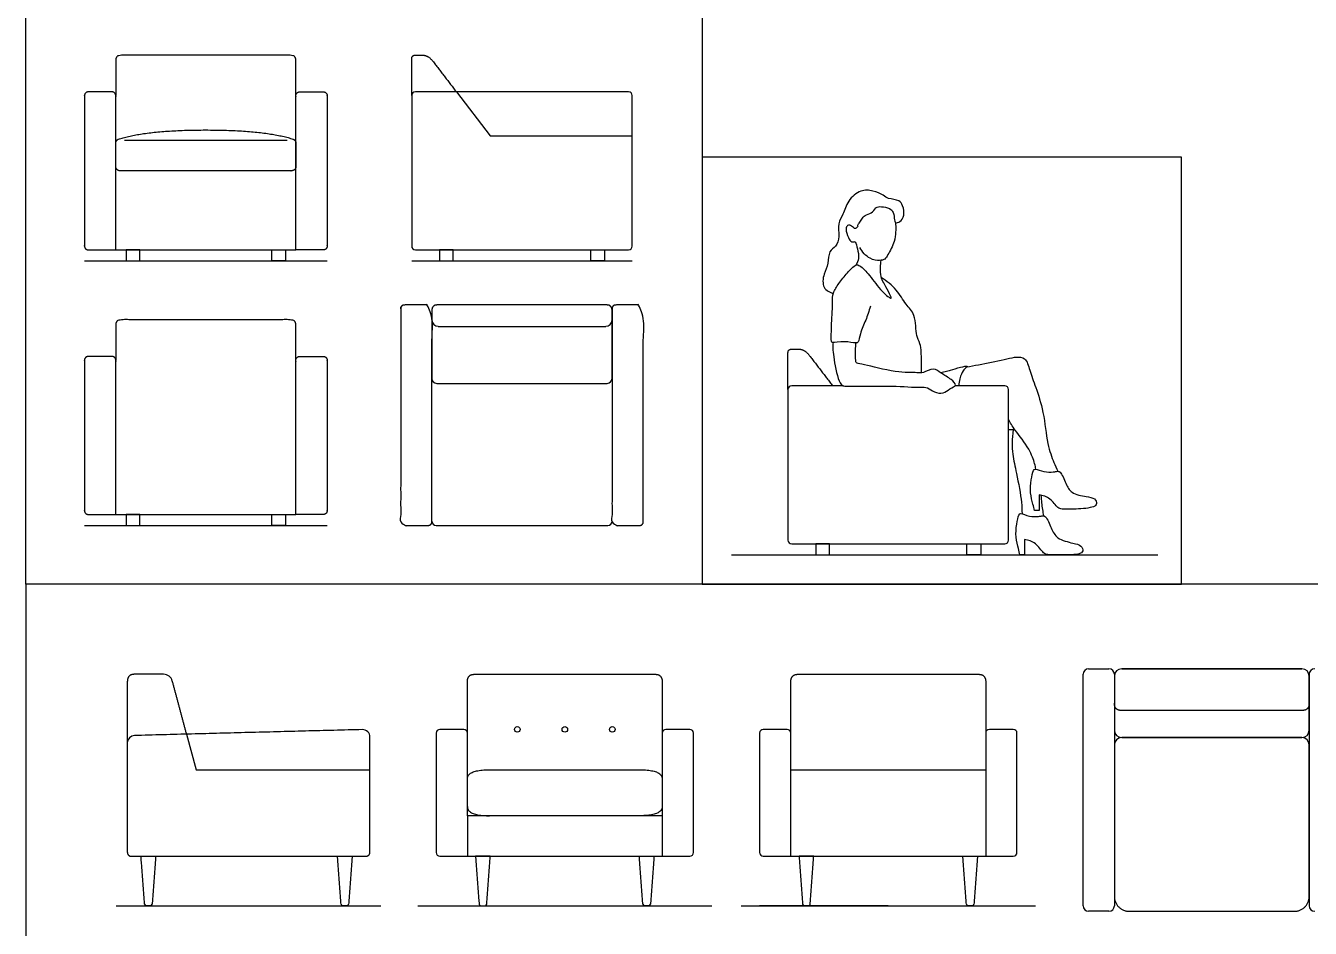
# Model space of a CAD drawing. Header units: millimetres. Extents: x 0 to 36.1, y -0.4 to 14.5.
# Drawn here: x 0.043 to 4.481, y 2.399 to 5.518 of the extents above; entities that cross this region are included whole.
import ezdxf

# ---------------------------------------------------------------- set-up
doc = ezdxf.new("R2010")
doc.units = ezdxf.units.MM
for name, color, linetype, true_color in [('AG-DETAIL-DIAGRAM', 7, 'Continuous', 0xccff66), ('AG-DIAGRAM', 7, 'Continuous', 0xfecc66), ('AG-FURNITURE', 7, 'Continuous', 0x66ccff), ('AG-PEOPLE', 7, 'Continuous', 0xfc6666), ('X-VPRT', 6, 'Continuous', 0xff00ff)]:
    doc.layers.add(name, color=color, linetype=linetype, true_color=true_color)

msp = doc.modelspace()

# ---------------------------------------------------------------- linework, layer by layer
at = {"layer": 'AG-DETAIL-DIAGRAM'}
for points in [[(1.531, 5.2896), (1.6476, 5.1372), (2.1387, 5.1372)], [(0.3841, 5.1223), (0.6655, 5.1223), (0.9468, 5.1223)], [(0.599, 3.0696), (0.632, 2.9464), (1.2325, 2.9464)], [(2.6866, 2.9464), (3.3597, 2.9464)]]:
    msp.add_lwpolyline(points, dxfattribs=at)
at = {"layer": 'AG-DIAGRAM'}
msp.add_line((2.4816, 3.6894), (3.9548, 3.6894), dxfattribs=at)
for points in [[(0.2464, 4.7054), (1.0846, 4.7054)], [(1.3767, 4.7054), (2.1387, 4.7054)], [(0.2464, 3.791), (1.0846, 3.791)], [(0.3562, 2.4765), (1.2706, 2.4765)], [(1.3976, 2.4765), (2.4136, 2.4765)], [(2.5152, 2.4765), (3.5312, 2.4765)], [(3.0232, 2.4765), (2.5787, 2.4765)]]:
    msp.add_lwpolyline(points, dxfattribs=at)
at = {"layer": 'AG-FURNITURE'}
for p, q in [((1.4679, 4.4792), (2.0475, 4.4792)), ((4.1408, 3.1514), (3.8296, 3.1514)), ((4.4519, 3.1514), (4.1408, 3.1514)), ((0.4415, 2.648), (0.4923, 2.648)), ((1.1202, 2.648), (1.171, 2.648)), ((1.648, 2.648), (1.5972, 2.648)), ((2.1631, 2.648), (2.2139, 2.648)), ((2.7656, 2.648), (2.7148, 2.648)), ((3.2807, 2.648), (3.3315, 2.648))]:
    msp.add_line(p, q, dxfattribs=at)
for points in [[(0.3543, 4.7435), (0.6655, 4.7435), (0.9766, 4.7435)], [(0.3543, 3.8291), (0.6655, 3.8291), (0.9766, 3.8291)], [(3.8296, 3.2957), (4.1408, 3.2957), (4.4519, 3.2957)], [(1.5944, 3.2766), (1.9056, 3.2766)], [(1.9056, 3.2766), (2.2167, 3.2766)], [(2.712, 3.2766), (3.0232, 3.2766)], [(3.0232, 3.2766), (3.3343, 3.2766)], [(1.6452, 2.9464), (1.9056, 2.9464)], [(1.9056, 2.9464), (2.1659, 2.9464)], [(1.9056, 2.7877), (1.569, 2.7877)], [(1.569, 2.7877), (1.569, 2.648)], [(2.2421, 2.7877), (1.9056, 2.7877)], [(2.2421, 2.7877), (2.2421, 2.648)], [(2.6866, 2.648), (2.6866, 2.7877)], [(3.3597, 2.7877), (3.3597, 2.648)]]:
    msp.add_lwpolyline(points, dxfattribs=at)
for points in [[(0.3899, 4.7435), (0.3899, 4.7054), (0.4376, 4.7054), (0.4376, 4.7435)], [(0.941, 4.7435), (0.941, 4.7054), (0.8934, 4.7054), (0.8934, 4.7435)], [(1.4726, 4.7435), (1.4726, 4.7054), (1.5202, 4.7054), (1.5202, 4.7435)], [(2.0427, 4.7435), (2.0427, 4.7054), (1.9951, 4.7054), (1.9951, 4.7435)], [(0.3899, 3.8291), (0.3899, 3.791), (0.4376, 3.791), (0.4376, 3.8291)], [(0.941, 3.8291), (0.941, 3.791), (0.8934, 3.791), (0.8934, 3.8291)], [(2.7726, 3.7275), (2.7726, 3.6894), (2.8202, 3.6894), (2.8202, 3.7275)], [(3.3427, 3.7275), (3.3427, 3.6894), (3.2951, 3.6894), (3.2951, 3.7275)]]:
    msp.add_lwpolyline(points, close=True, dxfattribs=at)
for centre in [(1.7415, 3.0861), (1.9056, 3.0861), (2.0696, 3.0861)]:
    msp.add_circle(centre, 0.00953, dxfattribs=at)
for centre, radius, start, end in [((1.3894, 5.2769), 0.0127, 90, 180), ((2.126, 5.2769), 0.0127, 0, 90), ((1.3894, 4.7562), 0.0127, 180, 270), ((2.126, 4.7562), 0.0127, 270, 360), ((1.4679, 4.5006), 0.0213, 180, 270), ((2.0475, 4.5006), 0.0213, 270, 360), ((1.463, 4.2985), 0.0164, 180, 270), ((2.0524, 4.2985), 0.0164, 270, 0), ((2.6894, 4.2609), 0.0127, 90, 180), ((3.426, 4.2609), 0.0127, 0, 90), ((1.461, 3.8055), 0.0145, 180, 270), ((2.0543, 3.8055), 0.0145, 270, 0), ((2.6894, 3.7402), 0.0127, 180, 270), ((3.426, 3.7402), 0.0127, 270, 360), ((3.7153, 3.2766), 0.0191, 90, 180), ((3.7852, 3.2766), 0.0191, 0, 90), ((3.8296, 3.2703), 0.0254, 90, 180), ((4.4519, 3.2703), 0.0254, 0, 90), ((4.4964, 3.2766), 0.0191, 90, 180), ((0.5192, 3.245), 0.0316, 15, 90), ((0.4197, 3.0395), 0.0254, 91.4969, 180), ((1.2071, 3.06), 0.0254, 0, 91.4969), ((1.4738, 3.0734), 0.0127, 90, 180), ((1.5563, 3.0734), 0.0127, 360, 90), ((2.2548, 3.0734), 0.0127, 90, 180), ((2.3374, 3.0734), 0.0127, 0, 90), ((2.5914, 3.0734), 0.0127, 90, 180), ((2.6739, 3.0734), 0.0127, 360, 90), ((3.3724, 3.0734), 0.0127, 90, 180), ((3.455, 3.0734), 0.0127, 0, 90), ((3.8296, 3.0833), 0.0254, 180, 270), ((4.4519, 3.0833), 0.0254, 270, 0), ((3.8296, 3.0325), 0.0254, 90, 180), ((4.4519, 3.0325), 0.0254, 0, 90), ((1.4738, 2.6607), 0.0127, 180, 270), ((2.3374, 2.6607), 0.0127, 270, 0), ((2.5914, 2.6607), 0.0127, 180, 270), ((3.455, 2.6607), 0.0127, 270, 0), ((0.4594, 2.4821), 0.00558, 184.2364, 270), ((0.4745, 2.4821), 0.00558, 270, 355.7636), ((1.1381, 2.4821), 0.00558, 184.2364, 270), ((1.1532, 2.4821), 0.00558, 270, 355.7636), ((1.6151, 2.4821), 0.00558, 184.2364, 270), ((1.6302, 2.4821), 0.00558, 270, 355.7636), ((2.181, 2.4821), 0.00558, 184.2364, 270), ((2.196, 2.4821), 0.00558, 270, 355.7636), ((2.7327, 2.4821), 0.00558, 184.2364, 270), ((2.7478, 2.4821), 0.00558, 270, 355.7636), ((3.2986, 2.4821), 0.00558, 184.2364, 270), ((3.3136, 2.4821), 0.00558, 270, 355.7636), ((3.7153, 2.4765), 0.0191, 180, 270), ((3.7852, 2.4765), 0.0191, 270, 0), ((4.4964, 2.4765), 0.0191, 180, 270)]:
    msp.add_arc(centre, radius, start, end, dxfattribs=at)
for points, weights, knots in [([(0.6655, 5.4166), (0.5181, 5.4166), (0.3708, 5.4166), (0.3543, 5.4166), (0.3543, 5.4001), (0.3543, 5.3274), (0.3543, 5.2769)], [1, 1, 1, 0.707106781186, 1, 1, 1], [1.529072, 1.529072, 1.529072, 2.495939, 2.495939, 2.580709, 2.580709, 3.058144, 3.058144, 3.058144]), ([(0.9766, 5.2769), (0.9766, 5.3274), (0.9766, 5.4001), (0.9766, 5.4166), (0.9602, 5.4166), (0.8128, 5.4166), (0.6655, 5.4166)], [1, 1, 1, 0.707106781186, 1, 1, 1], [0, 0, 0, 0.477435, 0.477435, 0.562204, 0.562204, 1.529072, 1.529072, 1.529072]), ([(1.3767, 5.2769), (1.3767, 5.3409), (1.3767, 5.405), (1.3767, 5.4166), (1.3883, 5.4166), (1.4042, 5.4166), (1.4137, 5.4166), (1.4333, 5.4166), (1.4504, 5.3949), (1.4907, 5.3422), (1.531, 5.2896)], [1, 1, 1, 0.707106781187, 1, 1, 1, 1, 1, 1, 1], [0, 0, 0, 0.420307, 0.420307, 0.480038, 0.480038, 0.58474, 0.58474, 0.718319, 0.718319, 1.153455, 1.153455, 1.153455]), ([(0.3543, 4.7435), (0.3067, 4.7435), (0.2591, 4.7435), (0.2464, 4.7435), (0.2464, 4.7562), (0.2464, 5.0165), (0.2464, 5.2769), (0.2464, 5.2896), (0.2591, 5.2896), (0.3003, 5.2896), (0.3416, 5.2896), (0.3543, 5.2896), (0.3543, 5.2769), (0.3543, 5.021), (0.3543, 4.7435)], [1, 1, 1, 0.707106781187, 1, 1, 1, 0.707106781187, 1, 1, 1, 0.707106781186, 1, 1, 1], [3.9375, 3.9375, 3.9375, 4.25, 4.25, 4.31545, 4.31545, 6.023783, 6.023783, 6.089233, 6.089233, 6.360066, 6.360066, 6.425516, 6.425516, 8.17379, 8.17379, 8.17379]), ([(0.9766, 4.7435), (1.0242, 4.7435), (1.0719, 4.7435), (1.0846, 4.7435), (1.0846, 4.7562), (1.0846, 5.0165), (1.0846, 5.2769), (1.0846, 5.2896), (1.0719, 5.2896), (1.0306, 5.2896), (0.9893, 5.2896), (0.9766, 5.2896), (0.9766, 5.2769), (0.9766, 5.021), (0.9766, 4.7435)], [1, 1, 1, 0.707106781187, 1, 1, 1, 0.707106781187, 1, 1, 1, 0.707106781186, 1, 1, 1], [3.9375, 3.9375, 3.9375, 4.25, 4.25, 4.31545, 4.31545, 6.023783, 6.023783, 6.089233, 6.089233, 6.360066, 6.360066, 6.425516, 6.425516, 8.17379, 8.17379, 8.17379]), ([(0.3633, 5.1261), (0.3543, 5.1224), (0.3543, 5.1127), (0.3543, 5.0721), (0.3543, 5.0315), (0.3543, 5.017), (0.3688, 5.017), (0.5171, 5.017), (0.6655, 5.017), (0.8138, 5.017), (0.9621, 5.017), (0.9766, 5.017), (0.9766, 5.0315), (0.9766, 5.0721), (0.9766, 5.1127), (0.9766, 5.1224), (0.9676, 5.1261), (0.8701, 5.1579), (0.6655, 5.1579), (0.4609, 5.1579), (0.3633, 5.1261)], [1, 0.830897737314, 1, 1, 1, 0.707106781187, 1, 1, 1, 1, 1, 0.707106781187, 1, 1, 1, 0.830897737314, 1, 1, 1, 1, 1], [-1.413209, -1.413209, -1.413209, -1.357055, -1.357055, -1.09042, -1.09042, -1.015678, -1.015678, -0.042427, -0.042427, 0.930824, 0.930824, 1.005566, 1.005566, 1.272201, 1.272201, 1.328355, 1.328355, 2.320854, 2.320854, 3.313353, 3.313353, 3.313353]), ([(1.4465, 3.8037), (1.4465, 3.791), (1.4338, 3.791), (1.3925, 3.791), (1.3513, 3.791), (1.3386, 3.791), (1.3386, 3.8037), (1.3386, 4.064), (1.3386, 4.5403), (1.3386, 4.553), (1.3513, 4.553), (1.3925, 4.553), (1.4338, 4.553), (1.4465, 4.553), (1.4465, 4.5403), (1.4465, 4.0744), (1.4465, 3.8037)], [1, 0.707106781186, 1, 1, 1, 0.707106781187, 1, 1, 1, 0.707106781187, 1, 1, 1, 0.707106781186, 1, 1, 1], [0, 0, 0, 0.06545, 0.06545, 0.336283, 0.336283, 0.401733, 0.401733, 2.110066, 2.110066, 2.175516, 2.175516, 2.44635, 2.44635, 2.511799, 2.511799, 4.220041, 4.220041, 4.220041]), ([(2.1768, 3.8037), (2.1768, 3.791), (2.1641, 3.791), (2.1228, 3.791), (2.0815, 3.791), (2.0688, 3.791), (2.0688, 3.8037), (2.0688, 4.064), (2.0688, 4.5403), (2.0688, 4.553), (2.0815, 4.553), (2.1228, 4.553), (2.1641, 4.553), (2.1768, 4.553), (2.1768, 4.5403), (2.1768, 4.0744), (2.1768, 3.8037)], [1, 0.707106781186, 1, 1, 1, 0.707106781187, 1, 1, 1, 0.707106781187, 1, 1, 1, 0.707106781186, 1, 1, 1], [0, 0, 0, 0.06545, 0.06545, 0.336283, 0.336283, 0.401733, 0.401733, 2.110066, 2.110066, 2.175516, 2.175516, 2.44635, 2.44635, 2.511799, 2.511799, 4.220041, 4.220041, 4.220041]), ([(0.6655, 4.5022), (0.5181, 4.5022), (0.3708, 4.5022), (0.3543, 4.5022), (0.3543, 4.4857), (0.3543, 4.413), (0.3543, 4.3625)], [1, 1, 1, 0.707106781186, 1, 1, 1], [1.529072, 1.529072, 1.529072, 2.495939, 2.495939, 2.580709, 2.580709, 3.058144, 3.058144, 3.058144]), ([(0.9766, 4.3625), (0.9766, 4.413), (0.9766, 4.4857), (0.9766, 4.5022), (0.9602, 4.5022), (0.8128, 4.5022), (0.6655, 4.5022)], [1, 1, 1, 0.707106781186, 1, 1, 1], [0, 0, 0, 0.477435, 0.477435, 0.562204, 0.562204, 1.529072, 1.529072, 1.529072]), ([(2.6767, 4.2609), (2.6767, 4.3249), (2.6767, 4.389), (2.6767, 4.4006), (2.6883, 4.4006), (2.7042, 4.4006), (2.7137, 4.4006), (2.7333, 4.4006), (2.7504, 4.3789), (2.7907, 4.3262), (2.831, 4.2736)], [1, 1, 1, 0.707106781187, 1, 1, 1, 1, 1, 1, 1], [0, 0, 0, 0.420307, 0.420307, 0.480038, 0.480038, 0.58474, 0.58474, 0.718319, 0.718319, 1.153455, 1.153455, 1.153455]), ([(0.3543, 3.8291), (0.3067, 3.8291), (0.2591, 3.8291), (0.2464, 3.8291), (0.2464, 3.8418), (0.2464, 4.1021), (0.2464, 4.3625), (0.2464, 4.3752), (0.2591, 4.3752), (0.3003, 4.3752), (0.3416, 4.3752), (0.3543, 4.3752), (0.3543, 4.3625), (0.3543, 4.1066), (0.3543, 3.8291)], [1, 1, 1, 0.707106781187, 1, 1, 1, 0.707106781187, 1, 1, 1, 0.707106781186, 1, 1, 1], [3.9375, 3.9375, 3.9375, 4.25, 4.25, 4.31545, 4.31545, 6.023783, 6.023783, 6.089233, 6.089233, 6.360066, 6.360066, 6.425516, 6.425516, 8.17379, 8.17379, 8.17379]), ([(0.9766, 3.8291), (1.0242, 3.8291), (1.0719, 3.8291), (1.0846, 3.8291), (1.0846, 3.8418), (1.0846, 4.1021), (1.0846, 4.3625), (1.0846, 4.3752), (1.0719, 4.3752), (1.0306, 4.3752), (0.9893, 4.3752), (0.9766, 4.3752), (0.9766, 4.3625), (0.9766, 4.1066), (0.9766, 3.8291)], [1, 1, 1, 0.707106781187, 1, 1, 1, 0.707106781187, 1, 1, 1, 0.707106781186, 1, 1, 1], [3.9375, 3.9375, 3.9375, 4.25, 4.25, 4.31545, 4.31545, 6.023783, 6.023783, 6.089233, 6.089233, 6.360066, 6.360066, 6.425516, 6.425516, 8.17379, 8.17379, 8.17379])]:
    msp.add_rational_spline(points, weights, degree=2, knots=knots, dxfattribs=at)
for points in [[(2.126, 5.2896), (1.7577, 5.2896), (1.3894, 5.2896)], [(1.3767, 5.2769), (1.3767, 5.0165), (1.3767, 4.7562)], [(2.1387, 4.7562), (2.1387, 5.0165), (2.1387, 5.2769)], [(1.3894, 4.7435), (1.7577, 4.7435), (2.126, 4.7435)], [(1.4465, 4.5365), (1.4465, 4.4671), (1.4465, 4.2985)], [(2.0688, 4.2985), (2.0688, 4.4671), (2.0688, 4.5365)], [(1.463, 4.282), (1.7577, 4.282), (2.0524, 4.282)], [(2.6767, 4.2609), (2.6767, 4.0005), (2.6767, 3.7402)], [(2.8684, 4.2736), (2.7789, 4.2736), (2.6894, 4.2736)], [(3.426, 4.2736), (3.3396, 4.2736), (3.2532, 4.2736)], [(3.4387, 3.7402), (3.4387, 4.0005), (3.4387, 4.2609)], [(1.461, 3.791), (1.6093, 3.791), (1.7577, 3.791)], [(1.7577, 3.791), (1.906, 3.791), (2.0543, 3.791)], [(2.6894, 3.7275), (3.0577, 3.7275), (3.426, 3.7275)], [(3.7153, 3.2957), (3.7502, 3.2957), (3.7852, 3.2957)], [(4.1408, 3.2957), (3.9852, 3.2957), (3.8296, 3.2957)], [(4.4519, 3.2957), (4.2963, 3.2957), (4.1408, 3.2957)], [(0.4197, 3.2766), (0.3943, 3.2766), (0.3943, 3.2512)], [(0.3943, 3.2512), (0.3943, 3.1623), (0.3943, 3.0395)], [(0.5192, 3.2766), (0.4694, 3.2766), (0.4197, 3.2766)], [(0.599, 3.0696), (0.5744, 3.1614), (0.5498, 3.2532)], [(1.569, 3.2512), (1.569, 3.2766), (1.5944, 3.2766)], [(1.569, 3.0734), (1.569, 3.1623), (1.569, 3.2512)], [(2.2167, 3.2766), (2.2421, 3.2766), (2.2421, 3.2512)], [(2.2421, 3.2512), (2.2421, 3.1623), (2.2421, 3.0734)], [(2.6866, 3.2512), (2.6866, 3.2766), (2.712, 3.2766)], [(2.6866, 3.0734), (2.6866, 3.1623), (2.6866, 3.2512)], [(3.3343, 3.2766), (3.3597, 3.2766), (3.3597, 3.2512)], [(3.3597, 3.2512), (3.3597, 3.1623), (3.3597, 3.0734)], [(3.6963, 2.4765), (3.6963, 2.8766), (3.6963, 3.2766)], [(3.8042, 3.2766), (3.8042, 2.8766), (3.8042, 2.4765)], [(3.8042, 3.2703), (3.8042, 3.1768), (3.8042, 3.0833)], [(4.4773, 3.2766), (4.4773, 2.8766), (4.4773, 2.4765)], [(4.4773, 3.0833), (4.4773, 3.1768), (4.4773, 3.2703)], [(3.8296, 3.1514), (3.8042, 3.1514), (3.8042, 3.1768)], [(4.4773, 3.1768), (4.4773, 3.1514), (4.4519, 3.1514)], [(1.2064, 3.0854), (0.8127, 3.0751), (0.419, 3.0649)], [(1.4611, 3.0734), (1.4611, 2.867), (1.4611, 2.6607)], [(1.5563, 3.0861), (1.515, 3.0861), (1.4738, 3.0861)], [(1.569, 2.7877), (1.569, 2.9305), (1.569, 3.0734)], [(2.2421, 3.0734), (2.2421, 2.9305), (2.2421, 2.7877)], [(2.3374, 3.0861), (2.2961, 3.0861), (2.2548, 3.0861)], [(2.3501, 2.6607), (2.3501, 2.867), (2.3501, 3.0734)], [(2.5787, 3.0734), (2.5787, 2.867), (2.5787, 2.6607)], [(2.6739, 3.0861), (2.6326, 3.0861), (2.5914, 3.0861)], [(2.6866, 2.7877), (2.6866, 2.9305), (2.6866, 3.0734)], [(3.3597, 3.0734), (3.3597, 2.9305), (3.3597, 2.7877)], [(3.455, 3.0861), (3.4137, 3.0861), (3.3724, 3.0861)], [(3.4677, 2.6607), (3.4677, 2.867), (3.4677, 3.0734)], [(0.3943, 3.0395), (0.3943, 2.8501), (0.3943, 2.6607)], [(1.2325, 2.6607), (1.2325, 2.8604), (1.2325, 3.06)], [(4.1408, 3.0579), (3.9852, 3.0579), (3.8296, 3.0579)], [(3.8296, 3.0579), (3.9852, 3.0579), (4.1408, 3.0579)], [(4.4519, 3.0579), (4.2963, 3.0579), (4.1408, 3.0579)], [(4.1408, 3.0579), (4.2963, 3.0579), (4.4519, 3.0579)], [(1.569, 2.9147), (1.569, 2.9464), (1.6452, 2.9464)], [(2.1659, 2.9464), (2.2421, 2.9464), (2.2421, 2.9147)], [(1.569, 2.8194), (1.569, 2.7877), (1.6452, 2.7877)], [(2.2421, 2.8194), (2.2421, 2.7877), (2.1659, 2.7877)], [(0.407, 2.648), (0.8134, 2.648), (1.2198, 2.648)], [(0.4539, 2.4817), (0.4477, 2.5648), (0.4415, 2.648)], [(0.4923, 2.648), (0.4862, 2.5648), (0.48, 2.4817)], [(1.1326, 2.4817), (1.1264, 2.5648), (1.1202, 2.648)], [(1.171, 2.648), (1.1649, 2.5648), (1.1587, 2.4817)], [(1.4738, 2.648), (1.6897, 2.648), (1.9056, 2.648)], [(1.5972, 2.648), (1.6034, 2.5648), (1.6096, 2.4817)], [(1.6357, 2.4817), (1.6419, 2.5648), (1.648, 2.648)], [(1.9056, 2.648), (2.1215, 2.648), (2.3374, 2.648)], [(2.1754, 2.4817), (2.1692, 2.5648), (2.1631, 2.648)], [(2.2139, 2.648), (2.2077, 2.5648), (2.2016, 2.4817)], [(2.5914, 2.648), (2.8073, 2.648), (3.0232, 2.648)], [(2.7148, 2.648), (2.721, 2.5648), (2.7272, 2.4817)], [(2.7533, 2.4817), (2.7595, 2.5648), (2.7656, 2.648)], [(3.0232, 2.648), (3.2391, 2.648), (3.455, 2.648)], [(3.293, 2.4817), (3.2868, 2.5648), (3.2807, 2.648)], [(3.3315, 2.648), (3.3253, 2.5648), (3.3192, 2.4817)], [(3.7852, 2.4575), (3.7502, 2.4575), (3.7153, 2.4575)], [(3.855, 2.4575), (3.9979, 2.4575), (4.1408, 2.4575)], [(4.1408, 2.4575), (4.2836, 2.4575), (4.4265, 2.4575)]]:
    msp.add_open_spline(points, degree=2, dxfattribs=at)
for points, weights in [([(1.463, 4.553), (1.4465, 4.553), (1.4465, 4.5365)], [1, 0.707106781186, 1]), ([(2.0688, 4.5365), (2.0688, 4.553), (2.0524, 4.553)], [1, 0.707106781186, 1]), ([(0.3943, 2.6607), (0.3943, 2.648), (0.407, 2.648)], [1, 0.707106781186, 1]), ([(1.2198, 2.648), (1.2325, 2.648), (1.2325, 2.6607)], [1, 0.707106781187, 1]), ([(3.8042, 2.5083), (3.8042, 2.4575), (3.855, 2.4575)], [1, 0.707106781187, 1]), ([(4.4265, 2.4575), (4.4773, 2.4575), (4.4773, 2.5083)], [1, 0.707106781187, 1])]:
    msp.add_rational_spline(points, weights, degree=2, dxfattribs=at)
for points, knots in [([(2.0524, 4.553), (1.905, 4.553), (1.7577, 4.553), (1.6103, 4.553), (1.463, 4.553)], [0.562204, 0.562204, 0.562204, 1.529072, 1.529072, 2.495939, 2.495939, 2.495939]), ([(3.8042, 3.0325), (3.8042, 2.7966), (3.8042, 2.5607), (3.8042, 2.5345), (3.8042, 2.5083)], [26.127299, 26.127299, 26.127299, 27.675166, 27.675166, 27.847334, 27.847334, 27.847334]), ([(4.4773, 2.5083), (4.4773, 2.5345), (4.4773, 2.5607), (4.4773, 2.7966), (4.4773, 3.0325)], [22.103798, 22.103798, 22.103798, 22.275966, 22.275966, 23.823833, 23.823833, 23.823833]), ([(0.4745, 2.4765), (0.4707, 2.4765), (0.4669, 2.4765), (0.4632, 2.4765), (0.4594, 2.4765)], [-0.0246663, -0.0246663, -0.0246663, 0, 0, 0.0246663, 0.0246663, 0.0246663]), ([(1.1532, 2.4765), (1.1494, 2.4765), (1.1456, 2.4765), (1.1419, 2.4765), (1.1381, 2.4765)], [-0.0246663, -0.0246663, -0.0246663, 0, 0, 0.0246663, 0.0246663, 0.0246663]), ([(1.6151, 2.4765), (1.6189, 2.4765), (1.6226, 2.4765), (1.6264, 2.4765), (1.6302, 2.4765)], [-0.0246663, -0.0246663, -0.0246663, 0, 0, 0.0246663, 0.0246663, 0.0246663]), ([(2.196, 2.4765), (2.1922, 2.4765), (2.1885, 2.4765), (2.1847, 2.4765), (2.181, 2.4765)], [-0.0246663, -0.0246663, -0.0246663, 0, 0, 0.0246663, 0.0246663, 0.0246663]), ([(2.7327, 2.4765), (2.7365, 2.4765), (2.7402, 2.4765), (2.744, 2.4765), (2.7478, 2.4765)], [-0.0246663, -0.0246663, -0.0246663, 0, 0, 0.0246663, 0.0246663, 0.0246663]), ([(3.3136, 2.4765), (3.3098, 2.4765), (3.3061, 2.4765), (3.3023, 2.4765), (3.2986, 2.4765)], [-0.0246663, -0.0246663, -0.0246663, 0, 0, 0.0246663, 0.0246663, 0.0246663])]:
    msp.add_open_spline(points, degree=2, knots=knots, dxfattribs=at)
at = {"layer": 'AG-PEOPLE'}
for points, knots in [([(3.0473, 4.8369), (3.0528, 4.837), (3.0652, 4.8388), (3.0808, 4.8628), (3.0743, 4.8963), (3.062, 4.9172), (3.0221, 4.9187), (3.0064, 4.9336), (2.9698, 4.9489), (2.9268, 4.9529), (2.8814, 4.9144), (2.8688, 4.8662), (2.8475, 4.8353), (2.8554, 4.7901), (2.8444, 4.7543), (2.816, 4.7397), (2.8173, 4.6948), (2.7991, 4.6617), (2.7933, 4.6097), (2.8216, 4.5962), (2.834, 4.5926)], [0, 0, 0, 0, 0.235612, 0.527747, 0.859961, 1.13225, 1.478452, 1.748157, 2.104177, 2.476743, 2.905127, 3.311287, 3.656408, 4.039997, 4.38234, 4.686946, 5.052543, 5.418436, 5.807415, 6.16734, 6.16734, 6.16734, 6.16734]), ([(2.9176, 4.826), (2.9188, 4.8295), (2.9215, 4.8368), (2.9331, 4.849), (2.9406, 4.8661), (2.967, 4.8676), (2.9787, 4.8919), (2.9998, 4.8941), (3.0279, 4.8881), (3.0433, 4.8738), (3.0432, 4.8462), (3.0502, 4.8314), (3.048, 4.8033), (3.0471, 4.7721), (3.0223, 4.7279), (3.0126, 4.7102), (2.9923, 4.7055), (2.9569, 4.71), (2.9325, 4.7368), (2.9251, 4.7523)], [0, 0, 0, 0, 0.193075, 0.428707, 0.668165, 0.946707, 1.228711, 1.483002, 1.790029, 2.044561, 2.337481, 2.572093, 2.867814, 3.199666, 3.608331, 3.860479, 4.106333, 4.443484, 4.859274, 4.859274, 4.859274, 4.859274]), ([(2.9176, 4.826), (2.9164, 4.8225), (2.9106, 4.8149), (2.902, 4.8202), (2.8908, 4.8308), (2.8813, 4.8289), (2.8748, 4.8147), (2.8838, 4.7857), (2.8954, 4.7687), (2.9051, 4.7712), (2.9087, 4.7727)], [0, 0, 0, 0, 0.193425, 0.361074, 0.586529, 0.745682, 0.955934, 1.277161, 1.526389, 1.724096, 1.724096, 1.724096, 1.724096]), ([(2.9087, 4.7727), (2.912, 4.7645), (2.9168, 4.748), (2.924, 4.7137), (2.9159, 4.6977), (2.9114, 4.6906)], [0, 0, 0, 0, 0.2970882, 0.6320925, 0.9230362, 0.9230362, 0.9230362, 0.9230362]), ([(2.9616, 4.5487), (2.9564, 4.5318), (2.9455, 4.4986), (2.9257, 4.4592), (2.9217, 4.4239), (2.9091, 4.4203), (2.8726, 4.4294), (2.829, 4.4211), (2.8231, 4.4305), (2.8317, 4.5483), (2.8298, 4.5937), (2.8526, 4.6285), (2.8801, 4.6631), (2.9098, 4.6944), (2.9275, 4.6892), (2.9619, 4.6533), (2.9955, 4.6036), (3.0422, 4.5649), (3.0219, 4.6027), (3.0077, 4.6287), (2.9961, 4.6501), (2.996, 4.6834), (2.9975, 4.6994), (2.9989, 4.7076)], [0, 0, 0, 0, 0.42063, 0.882236, 1.205687, 1.381079, 1.742065, 2.118451, 2.272746, 3.343113, 3.724563, 4.089088, 4.486455, 4.84849, 5.065412, 5.460778, 5.948146, 6.302828, 6.58825, 6.92456, 7.205795, 7.533318, 7.821376, 7.821376, 7.821376, 7.821376]), ([(3.1376, 4.3182), (3.1389, 4.3794), (3.135, 4.4242), (3.1171, 4.4452), (3.1193, 4.5214), (3.0825, 4.5544), (3.0533, 4.6078), (3.0178, 4.6361), (2.9989, 4.6485)], [0.841117, 0.841117, 0.841117, 0.841117, 1.233772, 1.546632, 2.028475, 2.429875, 2.874638, 3.350978, 3.350978, 3.350978, 3.350978]), ([(2.8323, 4.4241), (2.831, 4.4064), (2.8328, 4.375), (2.8525, 4.2733), (2.886, 4.2715), (2.9418, 4.2722), (3.047, 4.274), (3.1296, 4.2669), (3.1586, 4.2701), (3.1818, 4.2501), (3.2133, 4.2456), (3.2338, 4.2637), (3.2635, 4.2751), (3.2389, 4.2981), (3.2062, 4.3162), (3.1797, 4.3382), (3.1389, 4.3154), (3.1303, 4.3202), (3.045, 4.3182), (2.9436, 4.3476), (2.9162, 4.3512), (2.9091, 4.3559), (2.9101, 4.4068), (2.9113, 4.4172), (2.9118, 4.4219)], [0, 0, 0, 0, 0.42096, 0.837028, 1.131031, 1.710024, 2.197714, 2.841501, 3.156607, 3.475023, 3.806117, 4.110655, 4.396911, 4.684093, 5.063055, 5.394936, 5.768988, 6.147291, 6.608866, 7.165312, 7.456788, 7.595337, 7.795221, 7.947921, 7.947921, 7.947921, 7.947921]), ([(3.2948, 4.3389), (3.3177, 4.3443), (3.3838, 4.3537), (3.4566, 4.3748), (3.4994, 4.3728), (3.5119, 4.325), (3.5335, 4.2666), (3.562, 4.1817), (3.5705, 4.0725), (3.5932, 4.0128), (3.6042, 3.9886), (3.6094, 3.9782)], [0, 0, 0, 0, 0.498142, 1.015144, 1.366221, 1.75092, 2.223156, 2.784364, 3.411457, 3.936414, 4.275015, 4.275015, 4.275015, 4.275015]), ([(3.2037, 4.3193), (3.2303, 4.3252), (3.2485, 4.3314), (3.3088, 4.3484), (3.2834, 4.3308), (3.2718, 4.3118), (3.2653, 4.2736)], [0.208512, 0.208512, 0.208512, 0.208512, 0.314522, 0.771533, 0.980553, 1.349509, 1.349509, 1.349509, 1.349509]), ([(3.5331, 3.9857), (3.5319, 3.9921), (3.5292, 4.0063), (3.5102, 4.0596), (3.463, 4.1157), (3.4445, 4.1456), (3.4387, 4.1585)], [0, 0, 0, 0, 0.262749, 0.703867, 1.262343, 1.630582, 1.630582, 1.630582, 1.630582]), ([(3.4387, 4.1229), (3.4434, 4.1227), (3.4489, 4.1225), (3.4551, 4.1222), (3.449, 4.0902), (3.4509, 4.0375), (3.4662, 3.9742), (3.4853, 3.8715), (3.485, 3.8449), (3.4852, 3.8315)], [0.576676, 0.576676, 0.576676, 0.576676, 0.646118, 0.646118, 0.646118, 1.219962, 1.720131, 2.31285, 2.689203, 2.689203, 2.689203, 2.689203]), ([(3.5442, 3.8432), (3.5442, 3.8609), (3.5442, 3.8786), (3.5442, 3.8964), (3.5573, 3.8942), (3.5833, 3.8875), (3.6073, 3.8509), (3.624, 3.8463), (3.672, 3.8468), (3.7312, 3.8517), (3.7461, 3.8655), (3.7361, 3.887), (3.7062, 3.8902), (3.6537, 3.9007), (3.637, 3.9336), (3.6196, 3.978), (3.6089, 3.9788), (3.6041, 3.9778), (3.6, 3.9771), (3.5912, 3.9758), (3.5615, 3.9738), (3.5324, 3.9888), (3.5227, 3.9811), (3.5163, 3.9464), (3.5121, 3.9051), (3.5233, 3.865), (3.5262, 3.8503), (3.5279, 3.8432), (3.5333, 3.8432), (3.5388, 3.8432), (3.5442, 3.8432)], [0.239598, 0.239598, 0.239598, 0.239598, 0.671788, 0.671788, 0.671788, 1.045147, 1.420125, 1.653059, 2.065986, 2.52727, 2.758173, 3.006575, 3.328403, 3.750705, 4.109609, 4.47706, 4.683564, 4.683564, 4.683564, 4.893324, 5.253413, 5.600894, 5.772599, 6.105773, 6.500743, 6.877115, 7.155187, 7.155187, 7.155187, 7.394785, 7.394785, 7.394785, 7.394785]), ([(3.5608, 3.8242), (3.5578, 3.839), (3.5543, 3.8601), (3.5524, 3.886), (3.5519, 3.8949)], [0, 0, 0, 0, 0.3994956, 0.6023236, 0.6023236, 0.6023236, 0.6023236]), ([(3.4939, 3.6894), (3.4939, 3.7071), (3.4939, 3.7248), (3.4939, 3.7426), (3.507, 3.7404), (3.533, 3.7337), (3.5579, 3.6937), (3.5746, 3.6892), (3.6226, 3.6897), (3.682, 3.689), (3.6981, 3.7014), (3.6902, 3.7237), (3.6607, 3.7297), (3.6043, 3.7436), (3.5867, 3.7798), (3.5693, 3.8242), (3.5585, 3.825), (3.5538, 3.824), (3.5497, 3.8233), (3.5409, 3.822), (3.5111, 3.82), (3.4821, 3.835), (3.4724, 3.8273), (3.466, 3.7926), (3.4618, 3.7513), (3.473, 3.7112), (3.4759, 3.6965), (3.4775, 3.6894), (3.483, 3.6894), (3.4884, 3.6894), (3.4939, 3.6894)], [0.239598, 0.239598, 0.239598, 0.239598, 0.671788, 0.671788, 0.671788, 1.045147, 1.420125, 1.653059, 2.065986, 2.52727, 2.758173, 3.006575, 3.328403, 3.750705, 4.109609, 4.47706, 4.683564, 4.683564, 4.683564, 4.893324, 5.253413, 5.600894, 5.772599, 6.105773, 6.500743, 6.877115, 7.155187, 7.155187, 7.155187, 7.394785, 7.394785, 7.394785, 7.394785])]:
    msp.add_open_spline(points, degree=3, knots=knots, dxfattribs=at)
at = {"layer": 'X-VPRT'}
for points in [[(0.0432, 3.5878), (0.0432, 5.6198), (2.38, 5.6198), (2.38, 3.5878)], [(2.38, 5.0634), (2.38, 3.5878), (4.0361, 3.5878), (4.0361, 5.0634)], [(0.0432, 3.5878), (0.0432, 2.1654), (4.877, 2.1654), (4.877, 3.5878)]]:
    msp.add_lwpolyline(points, close=True, dxfattribs=at)

doc.saveas('drawing.dxf')
